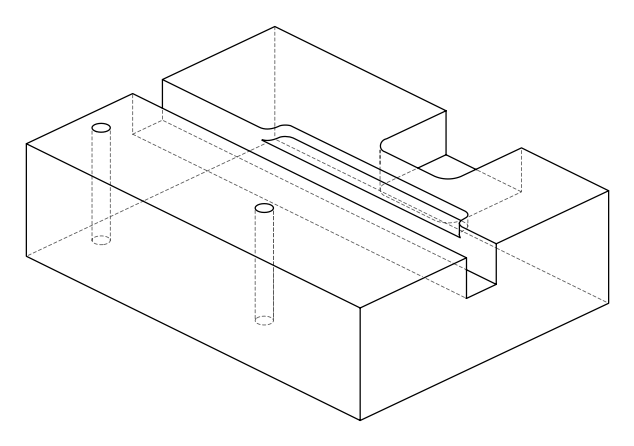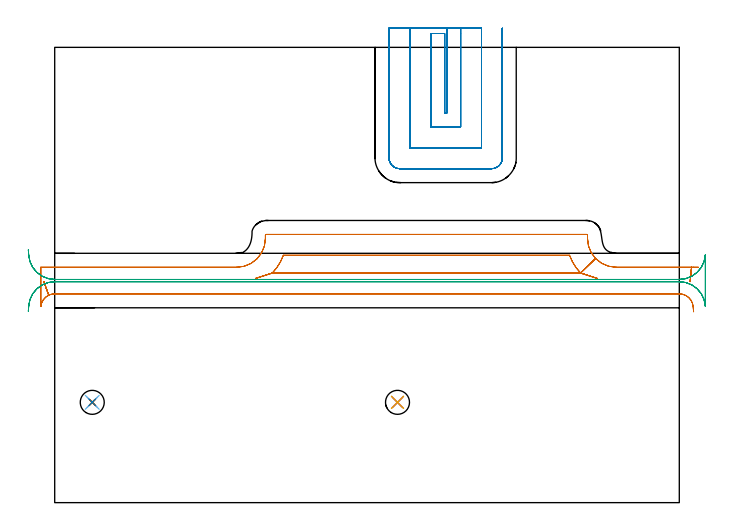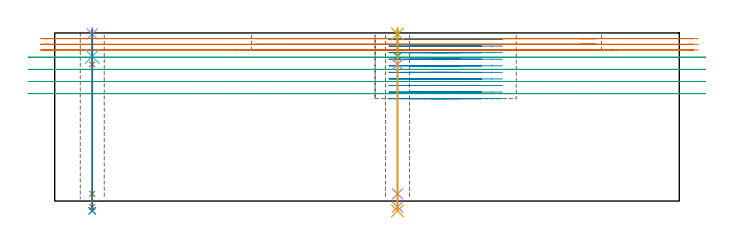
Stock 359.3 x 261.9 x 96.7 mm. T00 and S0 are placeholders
(PLAN: 11 operations, 8 tool changes, 32.8 min)
(1 MILL_OPEN_POCKET | POCKET_OPEN | NXT0201_012 | Follow Part, ap 4, ae 75% | 7.69 min | 147522 mm3)
(2 MILL_SLOT | SLOT_PARTIAL_RECTANGULAR | NXT0201_012 | Follow Part, ap 4, ae 75% | 16.33 min | 235537 mm3)
(3 MILL_RECTANGULAR_SLOT | SLOT_RECTANGULAR | UGT0201_018 | Follow Part, ap 7.5, ae 75% | 6.82 min | 282370 mm3)
(4 SPOT_DRILL | STEP1HOLE | NXT0321_9005460120000 | 0.03 min | 36 mm3)
(5 SPOT_DRILL_1 | STEP1HOLE_1 | NXT0321_9005460120000 | 0.03 min | 3 mm3)
(6 DRILL_BLIND_HOLE_INTO_CENTER | STEP1HOLE | NXT0301_061 | 0.06 min | 777 mm3)
(7 GUN_DRILL_THROUGH_HOLE | STEP1HOLE | UGT0307_005 | 0.48 min | 4506 mm3)
(8 DRILL_TO_ENLARGE_THROUGH_HOLE | STEP1HOLE | UGT0301_271 | 0.42 min | 9124 mm3)
(9 DRILL_BLIND_HOLE_INTO_CENTER_1 | STEP1HOLE_1 | NXT0301_061 | 0.06 min | 779 mm3)
(10 GUN_DRILL_THROUGH_HOLE_1 | STEP1HOLE_1 | UGT0307_005 | 0.48 min | 4543 mm3)
(11 DRILL_TO_ENLARGE_THROUGH_HOLE_1 | STEP1HOLE_1 | UGT0301_271 | 0.42 min | 9120 mm3)
(TOOL NXT0201_012 | ENDMILL 16mm [2P460-1600-NA 1630] | D16 FL38 Z6)
(TOOL UGT0201_018 | End mill 30 mm | D30 FL50 Z4)
(TOOL NXT0321_9005460120000 | NC Spot Drill, 142deg, 12mm, Carbide, Uncoated | D12 PA142 FL30 Z2)
(TOOL NXT0301_061 | Carbide Drill 9mm [860.1-0900-027A1-MM 2214] | D9 PA140 FL47 Z2)
(TOOL UGT0307_005 | Gun Drill 8.3 mm | D8.3 PA130 FL24 Z1)
(TOOL UGT0301_271 | Twist Drill 13.8 mm | D13.8 PA118 FL108 Z2)
(OP 1 MILL_OPEN_POCKET)
G17 G21 G94 G90
T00 M6
G54
G17 G0 G90 X370.3 Y135.4 S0 M3
G43 Z106.7 H1
Z93.433
G94 G1 X367.3 F250.
X366.344 F500.
X365.529 Y127.124
X366.344 Y135.4
X323.
G2 X311.132 Y140.437 R16.5
G1 X302.501 Y132.1
G2 X296.166 Y142.3 R28.5
G1 X131.534
G2 X125.199 Y132.1 R28.5
G1 X115.497 Y128.962
X125.199 Y132.1
X302.501
X312.203 Y128.962
X302.501 Y132.1
X311.132 Y140.437
G2 X306.5 Y151.9 R16.5
G1 Y153.8
G3 X306. Y154.3 R0.5
G1 X121.7
G3 X121.2 Y153.8 R0.5
G1 Y151.9
G2 X104.7 Y135.4 R16.5
G1 X-8.
Y112.792
X-7.97
G2 X-3.443 Y119.321 R8.
G1 X-6.229 Y127.124
X-3.443 Y119.321
G2 X0. Y120.1 R8.
G1 X359.3
G2 X367.27 Y112.792 R8.
G1 X367.53 Y109.804 F250.
G0 X370.3 Y135.4 Z90.167
G1 X367.3
X366.344 F500.
X365.529 Y127.124
X366.344 Y135.4
X323.
G2 X311.132 Y140.437 R16.5
G1 X302.501 Y132.1
G2 X296.166 Y142.3 R28.5
G1 X131.534
G2 X125.199 Y132.1 R28.5
G1 X115.497 Y128.962
X125.199 Y132.1
X302.501
X312.203 Y128.962
X302.501 Y132.1
X311.132 Y140.437
G2 X306.5 Y151.9 R16.5
G1 Y153.8
G3 X306. Y154.3 R0.5
G1 X121.7
G3 X121.2 Y153.8 R0.5
G1 Y151.9
G2 X104.7 Y135.4 R16.5
G1 X-8.
Y112.792
X-7.97
G2 X-3.443 Y119.321 R8.
G1 X-6.229 Y127.124
X-3.443 Y119.321
G2 X0. Y120.1 R8.
G1 X359.3
G2 X367.27 Y112.792 R8.
G1 X367.53 Y109.804 F250.
G0 X370.3 Y135.4 Z86.9
G1 X367.3
X366.344 F500.
X365.529 Y127.124
X366.344 Y135.4
X323.
G2 X311.132 Y140.437 R16.5
G1 X302.501 Y132.1
G2 X296.166 Y142.3 R28.5
G1 X131.534
G2 X125.199 Y132.1 R28.5
G1 X115.497 Y128.962
X125.199 Y132.1
X302.501
X312.203 Y128.962
X302.501 Y132.1
X311.132 Y140.437
G2 X306.5 Y151.9 R16.5
G1 Y153.8
G3 X306. Y154.3 R0.5
G1 X121.7
G3 X121.2 Y153.8 R0.5
G1 Y151.9
G2 X104.7 Y135.4 R16.5
G1 X-8.
Y112.792
X-7.97
G2 X-3.443 Y119.321 R8.
G1 X-6.229 Y127.124
X-3.443 Y119.321
G2 X0. Y120.1 R8.
G1 X359.3
G2 X367.27 Y112.792 R8.
G1 X367.53 Y109.804 F250.
G0 Z106.7
M5
M2
(OP 2 MILL_SLOT)
G17 G21 G94 G90
T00 M6
G54
G17 G0 G90 X225.5 Y272.9 S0 M3
G43 Z106.7 H1
Z92.92
G94 G1 Y269.9 F250.
Y224.1 F500.
X224.3
Y269.9
X216.3
Y216.1
X233.5
Y269.9
Y272.9 F250.
X204.3
Y269.9
Y204.1 F500.
X245.5
Y269.9
Y272.9 F250.
X192.3
Y269.9
Y198.3 F500.
G3 X198.5 Y192.1 R6.2
G1 X251.3
G3 X257.5 Y198.3 R6.2
G1 Y269.9
Y272.9 F250.
G0 X225.5 Z89.14
G1 Y269.9
Y224.1 F500.
X224.3
Y269.9
X216.3
Y216.1
X233.5
Y269.9
Y272.9 F250.
X204.3
Y269.9
Y204.1 F500.
X245.5
Y269.9
Y272.9 F250.
X192.3
Y269.9
Y198.3 F500.
G3 X198.5 Y192.1 R6.2
G1 X251.3
G3 X257.5 Y198.3 R6.2
G1 Y269.9
Y272.9 F250.
G0 X225.5 Z85.36
G1 Y269.9
Y224.1 F500.
X224.3
Y269.9
X216.3
Y216.1
X233.5
Y269.9
Y272.9 F250.
X204.3
Y269.9
Y204.1 F500.
X245.5
Y269.9
Y272.9 F250.
X192.3
Y269.9
Y198.3 F500.
G3 X198.5 Y192.1 R6.2
G1 X251.3
G3 X257.5 Y198.3 R6.2
G1 Y269.9
Y272.9 F250.
G0 X225.5 Z81.58
G1 Y269.9
Y224.1 F500.
X224.3
Y269.9
X216.3
Y216.1
X233.5
Y269.9
Y272.9 F250.
X204.3
Y269.9
Y204.1 F500.
X245.5
Y269.9
Y272.9 F250.
X192.3
Y269.9
Y198.3 F500.
G3 X198.5 Y192.1 R6.2
G1 X251.3
G3 X257.5 Y198.3 R6.2
G1 Y269.9
Y272.9 F250.
G0 X225.5 Z77.8
G1 Y269.9
Y224.1 F500.
X224.3
Y269.9
X216.3
Y216.1
X233.5
Y269.9
Y272.9 F250.
X204.3
Y269.9
Y204.1 F500.
X245.5
Y269.9
Y272.9 F250.
X192.3
Y269.9
Y198.3 F500.
G3 X198.5 Y192.1 R6.2
G1 X251.3
G3 X257.5 Y198.3 R6.2
G1 Y269.9
Y272.9 F250.
G0 X225.5 Z74.02
G1 Y269.9
Y224.1 F500.
X224.3
Y269.9
X216.3
Y216.1
X233.5
Y269.9
Y272.9 F250.
X204.3
Y269.9
Y204.1 F500.
X245.5
Y269.9
Y272.9 F250.
X192.3
Y269.9
Y198.3 F500.
G3 X198.5 Y192.1 R6.2
G1 X251.3
G3 X257.5 Y198.3 R6.2
G1 Y269.9
Y272.9 F250.
G0 X225.5 Z70.24
G1 Y269.9
Y224.1 F500.
X224.3
Y269.9
X216.3
Y216.1
X233.5
Y269.9
Y272.9 F250.
X204.3
Y269.9
Y204.1 F500.
X245.5
Y269.9
Y272.9 F250.
X192.3
Y269.9
Y198.3 F500.
G3 X198.5 Y192.1 R6.2
G1 X251.3
G3 X257.5 Y198.3 R6.2
G1 Y269.9
Y272.9 F250.
G0 X225.5 Z66.46
G1 Y269.9
Y224.1 F500.
X224.3
Y269.9
X216.3
Y216.1
X233.5
Y269.9
Y272.9 F250.
X204.3
Y269.9
Y204.1 F500.
X245.5
Y269.9
Y272.9 F250.
X192.3
Y269.9
Y198.3 F500.
G3 X198.5 Y192.1 R6.2
G1 X251.3
G3 X257.5 Y198.3 R6.2
G1 Y269.9
Y272.9 F250.
G0 X225.5 Z62.68
G1 Y269.9
Y224.1 F500.
X224.3
Y269.9
X216.3
Y216.1
X233.5
Y269.9
Y272.9 F250.
X204.3
Y269.9
Y204.1 F500.
X245.5
Y269.9
Y272.9 F250.
X192.3
Y269.9
Y198.3 F500.
G3 X198.5 Y192.1 R6.2
G1 X251.3
G3 X257.5 Y198.3 R6.2
G1 Y269.9
Y272.9 F250.
G0 X225.5 Z58.9
G1 Y269.9
Y224.1 F500.
X224.3
Y269.9
X216.3
Y216.1
X233.5
Y269.9
Y272.9 F250.
X204.3
Y269.9
Y204.1 F500.
X245.5
Y269.9
Y272.9 F250.
X192.3
Y269.9
Y198.3 F500.
G3 X198.5 Y192.1 R6.2
G1 X251.3
G3 X257.5 Y198.3 R6.2
G1 Y269.9
Y272.9 F250.
G0 Z106.7
M5
M2
(OP 3 MILL_RECTANGULAR_SLOT)
G17 G21 G94 G90
T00 M6
G54
G17 G0 G90 X-15.16 Y110.054 S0 M3
G43 Z106.7 H0
Z82.74
G94 G1 X-14.97 Y113.048 F250.
G2 X0. Y127.1 R15. F500.
G1 X359.3
G2 X374.27 Y113.048 R15.
G1 X374.3
Y142.452
X374.27
G2 X359.3 Y128.4 R15.
G1 X0.
G2 X-14.97 Y142.452 R15.
G1 X-15.16 Y145.446 F250.
G0 Y110.054 Z75.76
G1 X-14.97 Y113.048
G2 X0. Y127.1 R15. F500.
G1 X359.3
G2 X374.27 Y113.048 R15.
G1 X374.3
Y142.452
X374.27
G2 X359.3 Y128.4 R15.
G1 X0.
G2 X-14.97 Y142.452 R15.
G1 X-15.16 Y145.446 F250.
G0 Y110.054 Z68.78
G1 X-14.97 Y113.048
G2 X0. Y127.1 R15. F500.
G1 X359.3
G2 X374.27 Y113.048 R15.
G1 X374.3
Y142.452
X374.27
G2 X359.3 Y128.4 R15.
G1 X0.
G2 X-14.97 Y142.452 R15.
G1 X-15.16 Y145.446 F250.
G0 Y110.054 Z61.8
G1 X-14.97 Y113.048
G2 X0. Y127.1 R15. F500.
G1 X359.3
G2 X374.27 Y113.048 R15.
G1 X374.3
Y142.452
X374.27
G2 X359.3 Y128.4 R15.
G1 X0.
G2 X-14.97 Y142.452 R15.
G1 X-15.16 Y145.446 F250.
G0 Z106.7
M5
M2
(OP 4 SPOT_DRILL)
G17 G21 G94 G90
T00 M6
G54
G17 G0 G90 X21.6 Y57.7 S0 M3
G43 Z106.7 H0
G94 G81 G98 Z96.106 F250. R99.7
G80
M5
M2
(OP 5 SPOT_DRILL_1)
G17 G21 G94 G90
T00 M6
G54
G17 G0 G90 X197.2 Y57.7 S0 M3
G43 Z106.7 H0
G94 G81 G98 Z96.106 F250. R99.7
G80
M5
M2
(OP 6 DRILL_BLIND_HOLE_INTO_CENTER)
G17 G21 G94 G90
T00 M6
G54
G17 G0 G90 X21.6 Y57.7 S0 M3
G43 Z106.7 H1
G94 G81 G98 Z83.2 F250. R98.7
G80
M5
M2
(OP 7 GUN_DRILL_THROUGH_HOLE)
G17 G21 G94 G90
T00 M6
G54
G17 G0 G90 X21.6 Y57.7 M8
G43 Z106.7 H0
Z93.508
S716 M3
G94 G1 Z78.625 F125. M26
G4 X.084
Z4.15 F250.
G4 X.084
Z-3.435 F125.
G4 X.084
M5
M9
G0 Z93.508
Z106.7
M2
(OP 8 DRILL_TO_ENLARGE_THROUGH_HOLE)
G17 G21 G94 G90
T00 M6
G54
G17 G0 G90 X21.6 Y57.7 S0 M3
G43 Z106.7 H0
G94 G73 G98 Z-5.646 F250. Q12.793 R98.7
G80
M5
M2
(OP 9 DRILL_BLIND_HOLE_INTO_CENTER_1)
G17 G21 G94 G90
T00 M6
G54
G17 G0 G90 X197.2 Y57.7 S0 M3
G43 Z106.7 H1
G94 G81 G98 Z83.2 F250. R98.7
G80
M5
M2
(OP 10 GUN_DRILL_THROUGH_HOLE_1)
G17 G21 G94 G90
T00 M6
G54
G17 G0 G90 X197.2 Y57.7 M8
G43 Z106.7 H0
Z93.508
S716 M3
G94 G1 Z78.625 F125. M26
G4 X.084
Z4.15 F250.
G4 X.084
Z-3.435 F125.
G4 X.084
M5
M9
G0 Z93.508
Z106.7
M2
(OP 11 DRILL_TO_ENLARGE_THROUGH_HOLE_1)
G17 G21 G94 G90
T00 M6
G54
G17 G0 G90 X197.2 Y57.7 S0 M3
G43 Z106.7 H0
G94 G73 G98 Z-5.646 F250. Q12.793 R98.7
G80
M5
M2
